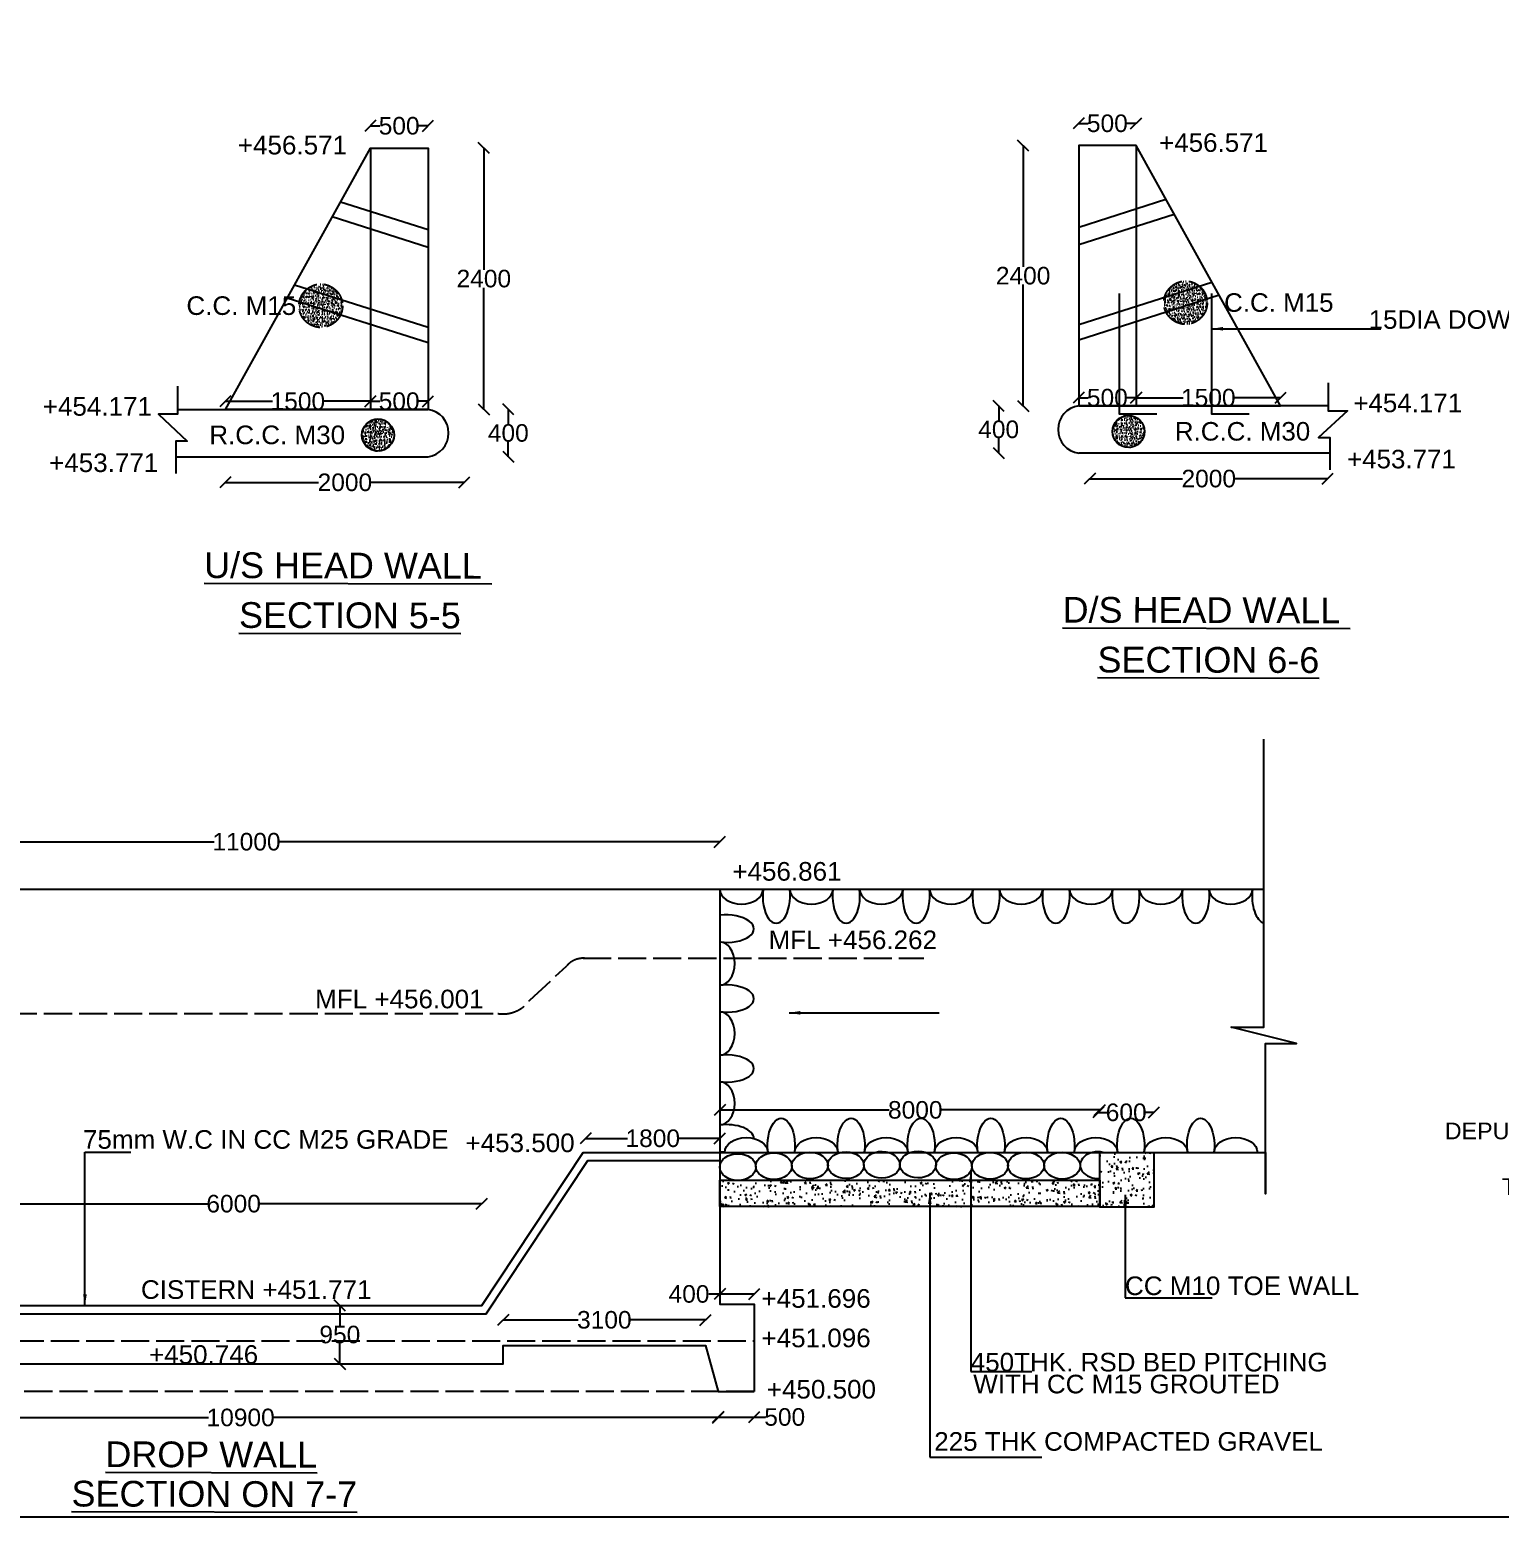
# Model space of a CAD drawing. Header units: millimetres. Extents: x 5124 to 6568637, y 2311 to 91879094.
# Drawn here: x 3690854 to 3703416, y 45937883 to 45950603 of the extents above; entities that cross this region are included whole.
import ezdxf

# ---------------------------------------------------------------- set-up
doc = ezdxf.new("R2010")
doc.units = ezdxf.units.MM
doc.header["$MEASUREMENT"] = 0
doc.linetypes.add('ACAD_ISO02W100', pattern=[15, 12, -3])
for name, color, linetype in [('DIMENSION', 7, 'Continuous'), ('DRAWING', 7, 'Continuous'), ('TEXT', 7, 'Continuous')]:
    doc.layers.add(name, color=color, linetype=linetype)
doc.styles.get("Standard").update_dxf_attribs({"font": 'arial.ttf', "height": 150})
doc.dimstyles.get("Standard").update_dxf_attribs({"dimtxt": 200, "dimasz": 110, "dimexe": 0.18, "dimexo": 0.0625, "dimgap": 0.09, "dimtad": 0, "dimtih": 1, "dimtoh": 1, "dimdec": 0, "dimzin": 0, "dimdsep": 46, "dimtxsty": 'Standard', "dimblk": 'OBLIQUE', "dimcen": 0.09, "dimse1": 1, "dimse2": 1, "dimadec": 0, "dimazin": 0, "dimtfac": 1, "dimtdec": 0, "dimtofl": 0, "dimtmove": 0, "dimatfit": 3, "dimfxl": 1, "dimtolj": 1, "dimtzin": 0, "dimarcsym": 0})

# ---------------------------------------------------------------- blocks, each defined once
blk = doc.blocks.new('_Oblique')
at = {"color": 0, "linetype": 'ByBlock', "lineweight": -2}
blk.add_line((-0.5, -0.5), (0.5, 0.5), dxfattribs=at)
blk = doc.blocks.new('*D62')
at = {"layer": 'Defpoints', "color": 0}
for p in [(3693766, 45947357), (3694259, 45947426), (3694259, 45947357)]:
    blk.add_point(p, dxfattribs=at)
at = {"layer": 'DIMENSION', "color": 0, "lineweight": -2}
for p, q in [((3693766, 45947426), (3693847, 45947426)), ((3694259, 45947426), (3694178, 45947426))]:
    blk.add_line(p, q, dxfattribs=at)
at = {"layer": 'DIMENSION', "color": 0, "lineweight": -2, "xscale": 95, "yscale": 95, "zscale": 95, "rotation": 180}
blk.add_blockref('_Oblique', (3693766, 45947426), dxfattribs=at)
at = {"layer": 'DIMENSION', "color": 0, "lineweight": -2, "xscale": 95, "yscale": 95, "zscale": 95}
blk.add_blockref('_Oblique', (3694259, 45947426), dxfattribs=at)
at = {"layer": 'DIMENSION', "color": 0, "insert": (3694012, 45947426), "char_height": 150, "attachment_point": 5}
blk.add_mtext('\\A1;500', dxfattribs=at)
blk = doc.blocks.new('*D63')
at = {"layer": 'Defpoints', "color": 0}
for p in [(3692527, 45947357), (3694569, 45947357), (3694569, 45946732)]:
    blk.add_point(p, dxfattribs=at)
at = {"layer": 'DIMENSION', "color": 0, "lineweight": -2}
for p, q in [((3692527, 45946732), (3693323, 45946732)), ((3694569, 45946732), (3693773, 45946732))]:
    blk.add_line(p, q, dxfattribs=at)
at = {"layer": 'DIMENSION', "color": 0, "lineweight": -2, "xscale": 95, "yscale": 95, "zscale": 95, "rotation": 180}
blk.add_blockref('_Oblique', (3692527, 45946732), dxfattribs=at)
at = {"layer": 'DIMENSION', "color": 0, "lineweight": -2, "xscale": 95, "yscale": 95, "zscale": 95}
blk.add_blockref('_Oblique', (3694569, 45946732), dxfattribs=at)
at = {"layer": 'DIMENSION', "color": 0, "insert": (3693548, 45946732), "char_height": 150, "attachment_point": 5}
blk.add_mtext('\\A1;2000', dxfattribs=at)
blk = doc.blocks.new('*D64')
at = {"layer": 'Defpoints', "color": 0}
for p in [(3694569, 45947357), (3694569, 45946952), (3694945, 45946952)]:
    blk.add_point(p, dxfattribs=at)
at = {"layer": 'DIMENSION', "color": 0, "lineweight": -2}
for p, q in [((3694945, 45947357), (3694945, 45947231)), ((3694945, 45946952), (3694945, 45947078))]:
    blk.add_line(p, q, dxfattribs=at)
at = {"layer": 'DIMENSION', "color": 0, "lineweight": -2, "xscale": 95, "yscale": 95, "zscale": 95}
for p, rotation in [((3694945, 45947357), 90), ((3694945, 45946952), 270)]:
    blk.add_blockref('_Oblique', p, dxfattribs=dict(at, rotation=rotation))
at = {"layer": 'DIMENSION', "color": 0, "insert": (3694945, 45947154), "char_height": 150, "attachment_point": 5}
blk.add_mtext('\\A1;400', dxfattribs=at)
blk = doc.blocks.new('*D65')
at = {"layer": 'Defpoints', "color": 0}
for p in [(3694259, 45949591), (3694736, 45949591), (3694569, 45947357)]:
    blk.add_point(p, dxfattribs=at)
at = {"layer": 'DIMENSION', "color": 0, "lineweight": -2}
for p, q in [((3694736, 45949591), (3694736, 45948550)), ((3694736, 45947357), (3694736, 45948397))]:
    blk.add_line(p, q, dxfattribs=at)
at = {"layer": 'DIMENSION', "color": 0, "lineweight": -2, "xscale": 95, "yscale": 95, "zscale": 95}
for p, rotation in [((3694736, 45949591), 90), ((3694736, 45947357), 270)]:
    blk.add_blockref('_Oblique', p, dxfattribs=dict(at, rotation=rotation))
at = {"layer": 'DIMENSION', "color": 0, "insert": (3694736, 45948474), "char_height": 150, "attachment_point": 5}
blk.add_mtext('\\A1;2400', dxfattribs=at)
blk = doc.blocks.new('*D66')
at = {"layer": 'Defpoints', "color": 0}
for p in [(3693766, 45949781), (3693766, 45949591), (3694259, 45949591)]:
    blk.add_point(p, dxfattribs=at)
at = {"layer": 'DIMENSION', "color": 0, "lineweight": -2}
for p, q in [((3693766, 45949781), (3693847, 45949781)), ((3694259, 45949781), (3694178, 45949781))]:
    blk.add_line(p, q, dxfattribs=at)
at = {"layer": 'DIMENSION', "color": 0, "lineweight": -2, "xscale": 95, "yscale": 95, "zscale": 95, "rotation": 180}
blk.add_blockref('_Oblique', (3693766, 45949781), dxfattribs=at)
at = {"layer": 'DIMENSION', "color": 0, "lineweight": -2, "xscale": 95, "yscale": 95, "zscale": 95}
blk.add_blockref('_Oblique', (3694259, 45949781), dxfattribs=at)
at = {"layer": 'DIMENSION', "color": 0, "insert": (3694012, 45949781), "char_height": 150, "attachment_point": 5}
blk.add_mtext('\\A1;500', dxfattribs=at)
blk = doc.blocks.new('*D67')
at = {"layer": 'Defpoints', "color": 0}
for p in [(3692527, 45947357), (3693766, 45947426), (3693766, 45947357)]:
    blk.add_point(p, dxfattribs=at)
at = {"layer": 'DRAWING', "color": 0, "lineweight": -2}
for p, q in [((3692527, 45947426), (3692930, 45947426)), ((3693766, 45947426), (3693363, 45947426))]:
    blk.add_line(p, q, dxfattribs=at)
at = {"layer": 'DRAWING', "color": 0, "lineweight": -2, "xscale": 95, "yscale": 95, "zscale": 95, "rotation": 180}
blk.add_blockref('_Oblique', (3692527, 45947426), dxfattribs=at)
at = {"layer": 'DRAWING', "color": 0, "lineweight": -2, "xscale": 95, "yscale": 95, "zscale": 95}
blk.add_blockref('_Oblique', (3693766, 45947426), dxfattribs=at)
at = {"layer": 'DRAWING', "color": 0, "insert": (3693146, 45947426), "char_height": 150, "attachment_point": 5}
blk.add_mtext('\\A1;1500', dxfattribs=at)
blk = doc.blocks.new('*D105')
at = {"layer": 'Defpoints', "color": 0}
for p in [(3699821, 45947456), (3699821, 45947386), (3700312, 45947386)]:
    blk.add_point(p, dxfattribs=at)
at = {"layer": 'DIMENSION', "color": 0, "lineweight": -2}
for p, q in [((3699821, 45947456), (3699901, 45947456)), ((3700312, 45947456), (3700232, 45947456))]:
    blk.add_line(p, q, dxfattribs=at)
at = {"layer": 'DIMENSION', "color": 0, "lineweight": -2, "xscale": 95, "yscale": 95, "zscale": 95, "rotation": 180}
blk.add_blockref('_Oblique', (3699821, 45947456), dxfattribs=at)
at = {"layer": 'DIMENSION', "color": 0, "lineweight": -2, "xscale": 95, "yscale": 95, "zscale": 95}
blk.add_blockref('_Oblique', (3700312, 45947456), dxfattribs=at)
at = {"layer": 'DIMENSION', "color": 0, "insert": (3700066, 45947456), "char_height": 150, "attachment_point": 5}
blk.add_mtext('\\A1;500', dxfattribs=at)
blk = doc.blocks.new('*D106')
at = {"layer": 'Defpoints', "color": 0}
for p in [(3699916, 45947386), (3701950, 45947386), (3699916, 45946764)]:
    blk.add_point(p, dxfattribs=at)
at = {"layer": 'DIMENSION', "color": 0, "lineweight": -2}
for p, q in [((3699916, 45946764), (3700708, 45946764)), ((3701950, 45946764), (3701158, 45946764))]:
    blk.add_line(p, q, dxfattribs=at)
at = {"layer": 'DIMENSION', "color": 0, "lineweight": -2, "xscale": 95, "yscale": 95, "zscale": 95, "rotation": 180}
blk.add_blockref('_Oblique', (3699916, 45946764), dxfattribs=at)
at = {"layer": 'DIMENSION', "color": 0, "lineweight": -2, "xscale": 95, "yscale": 95, "zscale": 95}
blk.add_blockref('_Oblique', (3701950, 45946764), dxfattribs=at)
at = {"layer": 'DIMENSION', "color": 0, "insert": (3700933, 45946764), "char_height": 150, "attachment_point": 5}
blk.add_mtext('\\A1;2000', dxfattribs=at)
blk = doc.blocks.new('*D102')
at = {"layer": 'Defpoints', "color": 0}
for p in [(3699512, 45947386), (3699137, 45946983), (3699512, 45946983)]:
    blk.add_point(p, dxfattribs=at)
at = {"layer": 'DIMENSION', "color": 0, "lineweight": -2}
for p, q in [((3699137, 45947386), (3699137, 45947261)), ((3699137, 45946983), (3699137, 45947108))]:
    blk.add_line(p, q, dxfattribs=at)
at = {"layer": 'DIMENSION', "color": 0, "lineweight": -2, "xscale": 95, "yscale": 95, "zscale": 95}
for p, rotation in [((3699137, 45947386), 90), ((3699137, 45946983), 270)]:
    blk.add_blockref('_Oblique', p, dxfattribs=dict(at, rotation=rotation))
at = {"layer": 'DIMENSION', "color": 0, "insert": (3699137, 45947185), "char_height": 150, "attachment_point": 5}
blk.add_mtext('\\A1;400', dxfattribs=at)
blk = doc.blocks.new('*D103')
at = {"layer": 'Defpoints', "color": 0}
for p in [(3699346, 45949612), (3699821, 45949612), (3699512, 45947386)]:
    blk.add_point(p, dxfattribs=at)
at = {"layer": 'DIMENSION', "color": 0, "lineweight": -2}
for p, q in [((3699346, 45949612), (3699346, 45948576)), ((3699346, 45947386), (3699346, 45948423))]:
    blk.add_line(p, q, dxfattribs=at)
at = {"layer": 'DIMENSION', "color": 0, "lineweight": -2, "xscale": 95, "yscale": 95, "zscale": 95}
for p, rotation in [((3699346, 45949612), 90), ((3699346, 45947386), 270)]:
    blk.add_blockref('_Oblique', p, dxfattribs=dict(at, rotation=rotation))
at = {"layer": 'DIMENSION', "color": 0, "insert": (3699346, 45948499), "char_height": 150, "attachment_point": 5}
blk.add_mtext('\\A1;2400', dxfattribs=at)
blk = doc.blocks.new('*D107')
at = {"layer": 'Defpoints', "color": 0}
for p in [(3700312, 45949802), (3699821, 45949612), (3700312, 45949612)]:
    blk.add_point(p, dxfattribs=at)
at = {"layer": 'DIMENSION', "color": 0, "lineweight": -2}
for p, q in [((3699821, 45949802), (3699901, 45949802)), ((3700312, 45949802), (3700232, 45949802))]:
    blk.add_line(p, q, dxfattribs=at)
at = {"layer": 'DIMENSION', "color": 0, "lineweight": -2, "xscale": 95, "yscale": 95, "zscale": 95, "rotation": 180}
blk.add_blockref('_Oblique', (3699821, 45949802), dxfattribs=at)
at = {"layer": 'DIMENSION', "color": 0, "lineweight": -2, "xscale": 95, "yscale": 95, "zscale": 95}
blk.add_blockref('_Oblique', (3700312, 45949802), dxfattribs=at)
at = {"layer": 'DIMENSION', "color": 0, "insert": (3700066, 45949802), "char_height": 150, "attachment_point": 5}
blk.add_mtext('\\A1;500', dxfattribs=at)
blk = doc.blocks.new('*D104')
at = {"layer": 'Defpoints', "color": 0}
for p in [(3700312, 45947456), (3700312, 45947386), (3701547, 45947386)]:
    blk.add_point(p, dxfattribs=at)
at = {"layer": 'DRAWING', "color": 0, "lineweight": -2}
for p, q in [((3700312, 45947456), (3700713, 45947456)), ((3701547, 45947456), (3701146, 45947456))]:
    blk.add_line(p, q, dxfattribs=at)
at = {"layer": 'DRAWING', "color": 0, "lineweight": -2, "xscale": 95, "yscale": 95, "zscale": 95, "rotation": 180}
blk.add_blockref('_Oblique', (3700312, 45947456), dxfattribs=at)
at = {"layer": 'DRAWING', "color": 0, "lineweight": -2, "xscale": 95, "yscale": 95, "zscale": 95}
blk.add_blockref('_Oblique', (3701547, 45947456), dxfattribs=at)
at = {"layer": 'DRAWING', "color": 0, "insert": (3700929, 45947456), "char_height": 150, "attachment_point": 5}
blk.add_mtext('\\A1;1500', dxfattribs=at)
blk = doc.blocks.new('*D110')
at = {"layer": 'Defpoints', "color": 0}
for p in [(3696753, 45943659), (3688660, 45943289), (3696753, 45943289)]:
    blk.add_point(p, dxfattribs=at)
at = {"layer": 'DIMENSION', "color": 0, "lineweight": -2}
for p, q in [((3688660, 45943659), (3692432, 45943659)), ((3696753, 45943659), (3692982, 45943659))]:
    blk.add_line(p, q, dxfattribs=at)
at = {"layer": 'DIMENSION', "color": 0, "lineweight": -2, "xscale": 95, "yscale": 95, "zscale": 95, "rotation": 180}
blk.add_blockref('_Oblique', (3688660, 45943659), dxfattribs=at)
at = {"layer": 'DIMENSION', "color": 0, "lineweight": -2, "xscale": 95, "yscale": 95, "zscale": 95}
blk.add_blockref('_Oblique', (3696753, 45943659), dxfattribs=at)
at = {"layer": 'DIMENSION', "color": 0, "insert": (3692707, 45943659), "char_height": 150, "attachment_point": 5}
blk.add_mtext('\\A1;11000', dxfattribs=at)
blk = doc.blocks.new('*D114')
at = {"layer": 'Defpoints', "color": 0}
for p in [(3694719, 45940564), (3690476, 45939694), (3694719, 45939694)]:
    blk.add_point(p, dxfattribs=at)
at = {"layer": 'DIMENSION', "color": 0, "lineweight": -2}
for p, q in [((3690476, 45940564), (3692373, 45940564)), ((3694719, 45940564), (3692822, 45940564))]:
    blk.add_line(p, q, dxfattribs=at)
at = {"layer": 'DIMENSION', "color": 0, "lineweight": -2, "xscale": 95, "yscale": 95, "zscale": 95, "rotation": 180}
blk.add_blockref('_Oblique', (3690476, 45940564), dxfattribs=at)
at = {"layer": 'DIMENSION', "color": 0, "lineweight": -2, "xscale": 95, "yscale": 95, "zscale": 95}
blk.add_blockref('_Oblique', (3694719, 45940564), dxfattribs=at)
at = {"layer": 'DIMENSION', "color": 0, "insert": (3692597, 45940564), "char_height": 150, "attachment_point": 5}
blk.add_mtext('\\A1;6000', dxfattribs=at)
blk = doc.blocks.new('*D115')
at = {"layer": 'Defpoints', "color": 0}
for p in [(3693505, 45939694), (3693509, 45939694), (3693509, 45939195)]:
    blk.add_point(p, dxfattribs=at)
at = {"layer": 'DIMENSION', "color": 0, "lineweight": -2}
for p, q in [((3693505, 45939694), (3693505, 45939521)), ((3693505, 45939195), (3693505, 45939368))]:
    blk.add_line(p, q, dxfattribs=at)
at = {"layer": 'DIMENSION', "color": 0, "lineweight": -2, "xscale": 95, "yscale": 95, "zscale": 95}
for p, rotation in [((3693505, 45939694), 90), ((3693505, 45939195), 270)]:
    blk.add_blockref('_Oblique', p, dxfattribs=dict(at, rotation=rotation))
at = {"layer": 'DIMENSION', "color": 0, "insert": (3693505, 45939445), "char_height": 150, "attachment_point": 5}
blk.add_mtext('\\A1;950', dxfattribs=at)
blk = doc.blocks.new('*D116')
at = {"layer": 'Defpoints', "color": 0}
for p in [(3696631, 45939571), (3694901, 45939351), (3696631, 45939351)]:
    blk.add_point(p, dxfattribs=at)
at = {"layer": 'DIMENSION', "color": 0, "lineweight": -2}
for p, q in [((3694901, 45939571), (3695542, 45939571)), ((3696631, 45939571), (3695990, 45939571))]:
    blk.add_line(p, q, dxfattribs=at)
at = {"layer": 'DIMENSION', "color": 0, "lineweight": -2, "xscale": 95, "yscale": 95, "zscale": 95, "rotation": 180}
blk.add_blockref('_Oblique', (3694901, 45939571), dxfattribs=at)
at = {"layer": 'DIMENSION', "color": 0, "lineweight": -2, "xscale": 95, "yscale": 95, "zscale": 95}
blk.add_blockref('_Oblique', (3696631, 45939571), dxfattribs=at)
at = {"layer": 'DIMENSION', "color": 0, "insert": (3695766, 45939571), "char_height": 150, "attachment_point": 5}
blk.add_mtext('\\A1;3100', dxfattribs=at)
blk = doc.blocks.new('*D117')
at = {"layer": 'Defpoints', "color": 0}
for p in [(3696753, 45939792), (3696753, 45939706), (3697048, 45939706)]:
    blk.add_point(p, dxfattribs=at)
at = {"layer": 'DIMENSION', "color": 0, "lineweight": -2}
for p, q in [((3696753, 45939792), (3696658, 45939792)), ((3697048, 45939792), (3696753, 45939792))]:
    blk.add_line(p, q, dxfattribs=at)
at = {"layer": 'DIMENSION', "color": 0, "lineweight": -2, "xscale": 95, "yscale": 95, "zscale": 95, "rotation": 180}
blk.add_blockref('_Oblique', (3696753, 45939792), dxfattribs=at)
at = {"layer": 'DIMENSION', "color": 0, "lineweight": -2, "xscale": 95, "yscale": 95, "zscale": 95}
blk.add_blockref('_Oblique', (3697048, 45939792), dxfattribs=at)
at = {"layer": 'DIMENSION', "color": 0, "insert": (3696490, 45939792), "char_height": 150, "attachment_point": 5}
blk.add_mtext('\\A1;400', dxfattribs=at)
blk = doc.blocks.new('*D118')
at = {"layer": 'Defpoints', "color": 0}
for p in [(3696739, 45938959), (3697048, 45938959), (3697048, 45938740)]:
    blk.add_point(p, dxfattribs=at)
at = {"layer": 'DIMENSION', "color": 0, "lineweight": -2}
for p, q in [((3696739, 45938740), (3697048, 45938740)), ((3697048, 45938740), (3697143, 45938740))]:
    blk.add_line(p, q, dxfattribs=at)
at = {"layer": 'DIMENSION', "color": 0, "lineweight": -2, "xscale": 95, "yscale": 95, "zscale": 95, "rotation": 180}
blk.add_blockref('_Oblique', (3696739, 45938740), dxfattribs=at)
at = {"layer": 'DIMENSION', "color": 0, "lineweight": -2, "xscale": 95, "yscale": 95, "zscale": 95}
blk.add_blockref('_Oblique', (3697048, 45938740), dxfattribs=at)
at = {"layer": 'DIMENSION', "color": 0, "insert": (3697308, 45938740), "char_height": 150, "attachment_point": 5}
blk.add_mtext('\\A1;500', dxfattribs=at)
blk = doc.blocks.new('*D119')
at = {"layer": 'Defpoints', "color": 0}
for p in [(3688576, 45939195), (3696739, 45938959), (3696739, 45938736)]:
    blk.add_point(p, dxfattribs=at)
at = {"layer": 'DIMENSION', "color": 0, "lineweight": -2}
for p, q in [((3688576, 45938736), (3692382, 45938736)), ((3696739, 45938736), (3692932, 45938736))]:
    blk.add_line(p, q, dxfattribs=at)
at = {"layer": 'DIMENSION', "color": 0, "lineweight": -2, "xscale": 95, "yscale": 95, "zscale": 95, "rotation": 180}
blk.add_blockref('_Oblique', (3688576, 45938736), dxfattribs=at)
at = {"layer": 'DIMENSION', "color": 0, "lineweight": -2, "xscale": 95, "yscale": 95, "zscale": 95}
blk.add_blockref('_Oblique', (3696739, 45938736), dxfattribs=at)
at = {"layer": 'DIMENSION', "color": 0, "insert": (3692657, 45938736), "char_height": 150, "attachment_point": 5}
blk.add_mtext('\\A1;10900', dxfattribs=at)
blk = doc.blocks.new('*D120')
at = {"layer": 'Defpoints', "color": 0}
for p in [(3696753, 45941123), (3695607, 45941004), (3696753, 45941004)]:
    blk.add_point(p, dxfattribs=at)
at = {"layer": 'DIMENSION', "color": 0, "lineweight": -2}
for p, q in [((3695607, 45941123), (3695963, 45941123)), ((3696753, 45941123), (3696397, 45941123))]:
    blk.add_line(p, q, dxfattribs=at)
at = {"layer": 'DIMENSION', "color": 0, "lineweight": -2, "xscale": 95, "yscale": 95, "zscale": 95, "rotation": 180}
blk.add_blockref('_Oblique', (3695607, 45941123), dxfattribs=at)
at = {"layer": 'DIMENSION', "color": 0, "lineweight": -2, "xscale": 95, "yscale": 95, "zscale": 95}
blk.add_blockref('_Oblique', (3696753, 45941123), dxfattribs=at)
at = {"layer": 'DIMENSION', "color": 0, "insert": (3696180, 45941123), "char_height": 150, "attachment_point": 5}
blk.add_mtext('\\A1;1800', dxfattribs=at)
blk = doc.blocks.new('*D121')
at = {"layer": 'Defpoints', "color": 0}
for p in [(3700002, 45941366), (3696753, 45941123), (3700002, 45941004)]:
    blk.add_point(p, dxfattribs=at)
at = {"layer": 'DIMENSION', "color": 0, "lineweight": -2}
for p, q in [((3696753, 45941366), (3698200, 45941366)), ((3700002, 45941366), (3698648, 45941366))]:
    blk.add_line(p, q, dxfattribs=at)
at = {"layer": 'DIMENSION', "color": 0, "lineweight": -2, "xscale": 95, "yscale": 95, "zscale": 95, "rotation": 180}
blk.add_blockref('_Oblique', (3696753, 45941366), dxfattribs=at)
at = {"layer": 'DIMENSION', "color": 0, "lineweight": -2, "xscale": 95, "yscale": 95, "zscale": 95}
blk.add_blockref('_Oblique', (3700002, 45941366), dxfattribs=at)
at = {"layer": 'DIMENSION', "color": 0, "insert": (3698424, 45941366), "char_height": 150, "attachment_point": 5}
blk.add_mtext('\\A1;8000', dxfattribs=at)
blk = doc.blocks.new('*D122')
at = {"layer": 'Defpoints', "color": 0}
for p in [(3700464, 45941345), (3699989, 45941008), (3700464, 45941004)]:
    blk.add_point(p, dxfattribs=at)
at = {"layer": 'DIMENSION', "color": 0, "lineweight": -2}
for p, q in [((3699989, 45941345), (3700061, 45941345)), ((3700464, 45941345), (3700393, 45941345))]:
    blk.add_line(p, q, dxfattribs=at)
at = {"layer": 'DIMENSION', "color": 0, "lineweight": -2, "xscale": 95, "yscale": 95, "zscale": 95, "rotation": 180}
blk.add_blockref('_Oblique', (3699989, 45941345), dxfattribs=at)
at = {"layer": 'DIMENSION', "color": 0, "lineweight": -2, "xscale": 95, "yscale": 95, "zscale": 95}
blk.add_blockref('_Oblique', (3700464, 45941345), dxfattribs=at)
at = {"layer": 'DIMENSION', "color": 0, "insert": (3700227, 45941345), "char_height": 150, "attachment_point": 5}
blk.add_mtext('\\A1;600', dxfattribs=at)

msp = doc.modelspace()

# ---------------------------------------------------------------- hatches: boundary and pattern name
at = {"layer": 'DRAWING', "linetype": 'ACAD_ISO02W100', "ltscale": 20}
h = msp.add_hatch(dxfattribs=at)
h.set_pattern_fill('AR-CONC,_O', color=256, scale=7.958045)
h.set_pattern_definition([(50, (959940.96, 9372499.38), (57.07988983, -4.99384329), [5.96853393, -65.65387324]), (355, (959940.96, 9372499.38), (-11.0418939, 59.8597903), [4.774827145, -52.52309859]), (100.4514, (959945.716, 9372498.965), (46.03803832, 54.86591067), [5.07247316, -55.79720648]), (46.1842, (959940.96, 9372515.3), (84.93152548, -13.17207804), [8.9528009, -98.48080986]), (96.6356, (959948.04, 9372514.2), (74.38088096, 77.52074087), [7.60870997, -83.69579635]), (351.1842, (959940.96, 9372515.3), (74.38082045, 77.52079897), [7.16224072, -78.78464789]), (21, (959948.92, 9372511.32), (47.502133256, -32.04059347), [5.96853393, -65.65387324]), (326, (959948.92, 9372511.32), (19.36314419, 57.70776865), [4.774827145, -52.52309859]), (71.4514, (959952.876, 9372508.65), (66.86529691, 25.667122845), [5.07247316, -55.79720648]), (37.5, (959940.96, 9372499.381), (0.967686787, 26.491843493), [0, -51.886454973, 0, -53.318903117, 0, -52.722049724]), (7.5, (959940.96, 9372499.381), (20.935192806, 31.387462469), [0, -30.399732822, 0, -50.692748187, 0, -20.094064234]), (327.5, (959923.213, 9372499.381), (42.481830979, -1.794926897), [0, -19.895113103, 0, -62.072752882, 0, -82.365768248]), (317.5, (959915.255, 9372499.38), (46.410219197, 7.966399783), [0, -25.863647034, 0, -41.22267435, 0, -58.491632524])])
h.paths.add_polyline_path([(3693156.7, 45948242.5, 1), (3693527.6, 45948242.5, 1)])
h = msp.add_hatch(dxfattribs=at)
h.set_pattern_fill('AR-CONC,_O', color=256, scale=7.929707)
h.set_pattern_definition([(130, (6424401.775, 9502772.61), (-56.8766274, -4.976060133), [5.94727988, -65.42007871]), (185, (6424401.775, 9502772.61), (11.002573535, 59.6466286), [4.75782391, -52.33606297]), (79.5486, (6424397.035, 9502772.2), (-45.87409611, 54.67053225), [5.05441, -55.5985117]), (133.8158, (6424401.775, 9502788.47), (-84.62908292, -13.12517206), [8.92091982, -98.13011807]), (83.3644, (6424394.72, 9502787.38), (-74.11600941, 77.24468823), [7.58161523, -83.39775423]), (188.8158, (6424401.775, 9502788.47), (-74.11594912, 77.24474612), [7.13673586, -78.50409446]), (159, (6424393.845, 9502784.507), (-47.332977374, -31.926496386), [5.94727988, -65.42007871]), (214, (6424393.845, 9502784.507), (-19.29419172, 57.50227033), [4.75782391, -52.33606297]), (108.5486, (6424389.9, 9502781.846), (-66.62718848, 25.5757218), [5.05441, -55.5985117]), (142.5, (6424401.775, 9502772.612), (-0.964240839, 26.397505601), [0, -51.70168645, 0, -53.129033621, 0, -52.534305633]), (172.5, (6424401.775, 9502772.612), (-20.860642238, 31.275691196), [0, -30.29147887, 0, -50.512230473, 0, -20.02250894]), (212.5, (6424419.458, 9502772.612), (-42.330552477, -1.788535132), [0, -19.824266277, 0, -61.851710783, 0, -82.072462385]), (222.5, (6424427.39, 9502772.612), (-46.24495164, 7.9380313), [0, -25.77154616, 0, -41.075879725, 0, -58.283342853])])
h.paths.add_polyline_path([(3700549.5, 45948268.9, 1), (3700919, 45948268.9, 1)])
at = {"layer": 'DRAWING'}
h = msp.add_hatch(dxfattribs=at)
h.set_pattern_fill('AR-CONC,_O', color=256, scale=7.958045)
h.set_pattern_definition([(50, (960429.927, 9371394.23), (57.07988983, -4.99384329), [5.96853393, -65.65387324]), (355, (960429.927, 9371394.23), (-11.0418939, 59.8597903), [4.774827145, -52.52309859]), (100.4514, (960434.683, 9371393.81), (46.03803832, 54.86591067), [5.07247316, -55.79720648]), (46.1842, (960429.93, 9371410.144), (84.93152548, -13.17207804), [8.9528009, -98.48080986]), (96.6356, (960437.004, 9371409.05), (74.38088096, 77.52074087), [7.60870997, -83.69579635]), (351.1842, (960429.93, 9371410.14), (74.38082045, 77.52079897), [7.16224072, -78.78464789]), (21, (960437.885, 9371406.165), (47.502133256, -32.04059347), [5.96853393, -65.65387324]), (326, (960437.885, 9371406.165), (19.36314419, 57.70776865), [4.774827145, -52.52309859]), (71.4514, (960441.843, 9371403.495), (66.86529691, 25.667122845), [5.07247316, -55.79720648]), (37.5, (960429.927, 9371394.228), (0.967686787, 26.491843493), [0, -51.886454973, 0, -53.318903117, 0, -52.722049724]), (7.5, (960429.927, 9371394.228), (20.935192806, 31.387462469), [0, -30.399732822, 0, -50.692748187, 0, -20.094064234]), (327.5, (960412.18, 9371394.228), (42.481830979, -1.794926897), [0, -19.895113103, 0, -62.072752882, 0, -82.365768248]), (317.5, (960404.222, 9371394.228), (46.410219197, 7.966399783), [0, -25.863647034, 0, -41.22267435, 0, -58.491632524])])
h.paths.add_polyline_path([(3693693.9, 45947137.3, 1), (3693968.4, 45947137.3, 1)])
h = msp.add_hatch(dxfattribs=at)
h.set_pattern_fill('AR-CONC,_O', color=256, scale=7.929707)
h.set_pattern_definition([(130, (6423914.55, 9501671.394), (-56.8766274, -4.976060133), [5.94727988, -65.42007871]), (185, (6423914.55, 9501671.394), (11.002573535, 59.6466286), [4.75782391, -52.33606297]), (79.5486, (6423909.81, 9501670.98), (-45.87409611, 54.67053225), [5.05441, -55.5985117]), (133.8158, (6423914.55, 9501687.25), (-84.62908292, -13.12517206), [8.92091982, -98.13011807]), (83.3644, (6423907.5, 9501686.16), (-74.11600941, 77.24468823), [7.58161523, -83.39775423]), (188.8158, (6423914.55, 9501687.25), (-74.11594912, 77.24474612), [7.13673586, -78.50409446]), (159, (6423906.62, 9501683.29), (-47.332977374, -31.926496386), [5.94727988, -65.42007871]), (214, (6423906.62, 9501683.29), (-19.29419172, 57.50227033), [4.75782391, -52.33606297]), (108.5486, (6423902.675, 9501680.63), (-66.62718848, 25.5757218), [5.05441, -55.5985117]), (142.5, (6423914.55, 9501671.394), (-0.964240839, 26.397505601), [0, -51.70168645, 0, -53.129033621, 0, -52.534305633]), (172.5, (6423914.55, 9501671.394), (-20.860642238, 31.275691196), [0, -30.29147887, 0, -50.512230473, 0, -20.02250894]), (212.5, (6423932.233, 9501671.394), (-42.330552477, -1.788535132), [0, -19.824266277, 0, -61.851710783, 0, -82.072462385]), (222.5, (6423940.163, 9501671.394), (-46.24495164, 7.9380313), [0, -25.77154616, 0, -41.075879725, 0, -58.283342853])])
h.paths.add_polyline_path([(3700110.3, 45947167.7, 1), (3700383.8, 45947167.7, 1)])
h = msp.add_hatch(dxfattribs=at)
h.set_pattern_fill('AR-CONC', color=256, scale=25, style=0)
h.set_pattern_definition([(50, (0, 0), (179.31504565, -15.68803375), [18.75, -206.25]), (355, (0, 0), (-34.6878334, 188.0480334), [15, -165]), (100.4514, (14.94, -1.3), (144.6273454, 172.3598855), [15.9350475, -175.285528]), (46.1842, (0, 50), (266.8102622, -41.3797536), [28.125, -309.375]), (96.6356, (22.23, 46.55), (233.6656764, 243.5294677), [23.902572, -262.92825]), (351.1842, (0, 50), (233.6654863, 243.5296502), [22.5, -247.5]), (21, (25, 37.5), (149.22676303, -100.65472267), [18.75, -206.25]), (326, (25, 37.5), (60.828833, 181.28751126), [15, -165]), (71.4514, (37.44, 29.11), (210.05565715, 80.6326242), [15.9350475, -175.285528]), (37.5, (0, 0), (3.03996383, 83.22346346), [0, -163, 0, -167.5, 0, -165.625]), (7.5, (0, 0), (65.76738436, 98.60292797), [0, -95.5, 0, -159.25, 0, -63.125]), (327.5, (-55.75, 0), (133.45560904, -5.63871793), [0, -62.5, 0, -195, 0, -258.75]), (317.5, (-80.75, 0), (145.79654234, 25.02624558), [0, -81.25, 0, -129.5, 0, -183.75])])
h.paths.add_polyline_path([(3700002.4, 45940766.5), (3696753.4, 45940766.5), (3696753.4, 45940541.8), (3700002.4, 45940541.8)])
h.paths.add_polyline_path([(3700464.4, 45941003.7), (3700002.4, 45941003.7), (3700002.4, 45940535.8), (3700464.4, 45940535.8)])

# ---------------------------------------------------------------- linework, layer by layer
for points in [[(3681283.9, 45960257.4), (3716200.2, 45960257.4), (3716200.2, 45937883.4), (3681283.9, 45937883.4)], [(3699820.9, 45947386.4), (3701546.6, 45947386.4), (3700312, 45949612.4), (3699820.9, 45949612.4)], [(3694258.8, 45947356.8), (3692526.9, 45947356.8), (3693765.9, 45949590.8), (3694258.8, 45949590.8)], [(3700002.4, 45941003.7), (3700464.4, 45941003.7), (3700464.4, 45940535.8), (3700002.4, 45940535.8)], [(3696753.4, 45940766.5), (3700002.4, 45940766.5), (3700002.4, 45940541.8), (3696753.4, 45940541.8)]]:
    msp.add_lwpolyline(points, close=True, dxfattribs=at)
for points in [[(3700312, 45949612.4), (3700312, 45947386.4)], [(3693765.9, 45949590.8), (3693765.9, 45947356.8)], [(3694258.8, 45948891), (3693510.2, 45949129.7)], [(3699820.9, 45948915.1), (3700566.8, 45949152.9)], [(3694258.8, 45948740.6), (3693439.3, 45949001.9)], [(3699820.9, 45948765.2), (3700637.4, 45949025.6)], [(3694258.8, 45948055.4), (3693116.5, 45948419.8)], [(3699820.9, 45948082.5), (3700959.2, 45948445.5)], [(3700488.8, 45947316.6), (3700170.2, 45947316.6), (3700170.2, 45948346.7)], [(3701278.3, 45947316.6), (3700959.6, 45947316.6), (3700959.6, 45948346.7)], [(3694258.8, 45947924.6), (3693054.8, 45948308.5)], [(3699820.9, 45947952.1), (3701020.6, 45948334.7)], [(3701954.8, 45947583), (3701954.8, 45947345.2), (3702118, 45947345.2), (3701871.4, 45947116.7), (3701968, 45947116.7), (3701968, 45946840.6)], [(3692117.3, 45947554.2), (3692117.3, 45947315.5), (3691953.5, 45947315.5), (3692200.9, 45947086.2), (3692104, 45947086.2), (3692104, 45946809.1)], [(3692121.8, 45947356.8), (3694258.8, 45947356.8)], [(3701950.3, 45947386.4), (3699820.9, 45947386.4)], [(3692104, 45946951.9), (3694258.8, 45946951.9)], [(3701968, 45946982.9), (3699820.9, 45946982.9)], [(3696753.4, 45941003.7), (3701416.7, 45941003.7), (3701416.7, 45940647.9), (3701416.7, 45941934.2), (3701682.7, 45941934.2), (3701125.4, 45942075.1), (3701404, 45942075.1), (3701404, 45944536.8)], [(3688575.7, 45943253.6), (3696753.4, 45943253.6), (3696753.4, 45939706.2), (3697047.8, 45939706.2), (3697047.8, 45938968.1)], [(3696753.4, 45943253.6), (3701404, 45943253.6)], [(3688575.7, 45939935.9), (3689669.4, 45939935.9), (3690475.6, 45939694.1), (3694719.2, 45939694.1), (3695585.9, 45941003.7), (3696753.4, 45941003.7)], [(3688575.7, 45939865.1), (3689659, 45939865.1), (3690465.2, 45939623.3), (3694757.3, 45939623.3), (3695624, 45940932.9), (3696753.4, 45940932.9)], [(3688575.7, 45939195.4), (3694901.4, 45939195.4), (3694901.4, 45939351.4), (3696631, 45939351.4), (3696738.6, 45938958.7), (3697047.8, 45938958.7)]]:
    msp.add_lwpolyline(points, dxfattribs=at)
at = {"layer": 'DRAWING', "linetype": 'ACAD_ISO02W100', "ltscale": 20}
for points in [[(3695583.9, 45942662.9), (3698498.2, 45942662.9)], [(3695129.4, 45942305.5), (3695442, 45942595.1)], [(3688575.7, 45942190.2), (3694856.9, 45942190.2)]]:
    msp.add_lwpolyline(points, dxfattribs=at)
msp.add_lwpolyline([(3686835.7, 45939392.5), (3697047.8, 45939392.5), (3697047.8, 45938958.7), (3686835.7, 45938958.7)], close=True, dxfattribs=at)
for centre, radius in [((3693342.2, 45948242.5), 185.5), ((3700734.3, 45948268.9), 184.8)]:
    msp.add_circle(centre, radius, dxfattribs=at)
at = {"layer": 'DRAWING'}
for centre, radius in [((3693831.1, 45947137.3), 137.2), ((3700247, 45947167.7), 136.7)]:
    msp.add_circle(centre, radius, dxfattribs=at)
for centre, radius, start, end in [((3694230.9, 45947154.3), 204.4, 277.85683, 82.14317), ((3699848.7, 45947184.6), 203.7, 97.85683, 262.14317)]:
    msp.add_arc(centre, radius, start, end, dxfattribs=at)
at = {"layer": 'DRAWING', "linetype": 'ACAD_ISO02W100', "ltscale": 20}
for centre, radius, start, end in [((3695586, 45942476.8), 186.4, 86.7653, 140.60384), ((3694898.5, 45942471.3), 284.2, 261.5762, 324.30061)]:
    msp.add_arc(centre, radius, start, end, dxfattribs=at)
at = {"layer": 'DRAWING'}
for centre, major_axis, ratio, start_param, end_param in [((3696938.3, 45943253.6), (184.9, 0), 0.6856125, 3.1415927, 6.2831853), ((3697236.8, 45943197.9), (-1.5, -235.5), 0.4979123, 4.4767975, 8.0961214), ((3697535.9, 45943253.6), (184.9, 0), 0.6856125, 3.1415927, 6.2831853), ((3697834.4, 45943197.9), (-1.5, -235.5), 0.4979123, 4.4767975, 8.0961214), ((3698133.5, 45943253.6), (184.9, 0), 0.6856125, 3.1415927, 6.2831853), ((3698432.1, 45943197.9), (-1.5, -235.5), 0.4979123, 4.4767975, 8.0961214), ((3698731.2, 45943253.6), (184.9, 0), 0.6856125, 3.1415927, 6.2831853), ((3699029.7, 45943197.9), (-1.5, -235.5), 0.4979123, 4.4767975, 8.0961214), ((3699328.8, 45943253.6), (184.9, 0), 0.6856125, 3.1415927, 6.2831853), ((3699627.3, 45943197.9), (-1.5, -235.5), 0.4979123, 4.4767975, 8.0961214), ((3699926.4, 45943253.6), (184.9, 0), 0.6856125, 3.1415927, 6.2831853), ((3700225, 45943197.9), (-1.5, -235.5), 0.4979123, 4.4767975, 8.0961214), ((3700524.1, 45943253.6), (184.9, 0), 0.6856125, 3.1415927, 6.2831853), ((3700822.6, 45943197.9), (-1.5, -235.5), 0.4979123, 4.4767975, 8.0961214), ((3701121.7, 45943253.6), (184.9, 0), 0.6856125, 3.1415927, 6.2831853), ((3701420.3, 45943197.9), (-1.5, -235.5), 0.4979123, 4.4767975, 6.1577115), ((3696809.1, 45942916.2), (235.5, -1.5), 0.4979123, 4.4767975, 8.0961214), ((3696753.4, 45942617.7), (0, 184.9), 0.6856125, 3.1415927, 6.2831853), ((3696809.1, 45942318.6), (235.5, -1.5), 0.4979123, 4.4767975, 8.0961214), ((3696753.4, 45942020), (0, 184.9), 0.6856125, 3.1415927, 6.2831853), ((3696809.1, 45941720.9), (235.5, -1.5), 0.4979123, 4.4767975, 8.0961214), ((3696753.4, 45941422.4), (0, 184.9), 0.6856125, 3.1415927, 6.2831853), ((3696809.1, 45941123.3), (235.5, -1.5), 0.4979123, 6.289586, 8.0961214), ((3696809.1, 45941123.3), (235.5, -1.5), 0.4979123, 4.4767975, 4.6570844), ((3699987.5, 45940893.8), (-154.2, 1.8), 0.7417236, 4.4466252, 7.9593899)]:
    msp.add_ellipse(centre, major_axis=major_axis, ratio=ratio, start_param=start_param, end_param=end_param, dxfattribs=at)
at = {"layer": 'DRAWING', "extrusion": (0, 0, -1)}
for centre, major_axis, ratio, start_param, end_param in [((3697278.7, 45941059.4), (-1.5, 235.5), 0.4979123, 4.4767975, 8.0961214), ((3697876.3, 45941059.4), (-1.5, 235.5), 0.4979123, 4.4767975, 8.0961214), ((3698474, 45941059.4), (-1.5, 235.5), 0.4979123, 4.4767975, 8.0961214), ((3699071.6, 45941059.4), (-1.5, 235.5), 0.4979123, 4.4767975, 8.0961214), ((3699669.2, 45941059.4), (-1.5, 235.5), 0.4979123, 4.4767975, 8.0961214), ((3700266.9, 45941059.4), (-1.5, 235.5), 0.4979123, 4.4767975, 8.0961214), ((3700864.5, 45941059.4), (-1.5, 235.5), 0.4979123, 4.4767975, 8.0961214), ((3696980.1, 45941003.7), (184.9, 0), 0.6856125, 3.1415927, 6.2831853), ((3697577.8, 45941003.7), (184.9, 0), 0.6856125, 3.1415927, 6.2831853), ((3698175.4, 45941003.7), (184.9, 0), 0.6856125, 3.1415927, 6.2831853), ((3698773.1, 45941003.7), (184.9, 0), 0.6856125, 3.1415927, 6.2831853), ((3699370.7, 45941003.7), (184.9, 0), 0.6856125, 3.1415927, 6.2831853), ((3699968.3, 45941003.7), (184.9, 0), 0.6856125, 3.1415927, 6.2831853), ((3700566, 45941003.7), (184.9, 0), 0.6856125, 3.1415927, 6.2831853), ((3701163.6, 45941003.7), (184.9, 0), 0.6856125, 3.1415927, 6.2831853)]:
    msp.add_ellipse(centre, major_axis=major_axis, ratio=ratio, start_param=start_param, end_param=end_param, dxfattribs=at)
at = {"layer": 'DRAWING'}
for centre, major_axis in [((3696907.5, 45940877.6), (-154.2, 0)), ((3697215.7, 45940885.4), (-154.2, 0)), ((3697523.9, 45940891.1), (-154.2, 0)), ((3697830.9, 45940893.2), (-154.2, 1.8)), ((3698139.1, 45940897.4), (-154.2, 1.8)), ((3698447.3, 45940899.5), (-154.2, 1.8)), ((3698754.5, 45940884.8), (-154.2, 1.8)), ((3699062.7, 45940889), (-154.2, 1.8)), ((3699370.9, 45940891.1), (-154.2, 1.8)), ((3699679.3, 45940889.6), (-154.2, 1.8))]:
    msp.add_ellipse(centre, major_axis=major_axis, ratio=0.7417236, dxfattribs=at)

# ---------------------------------------------------------------- texts
at = {"layer": 'TEXT'}
for s, height, p in [('+456.571', 159.16, (3692633.2, 45949536.8)), ('+456.571', 158.59, (3700508.8, 45949558.6)), (' C.C. M15  ', 158.594, (3701002.5, 45948190.9)), (' C.C. M15  ', 159.161, (3692131.7, 45948164.2)), ('15DIA DOWEL BARS', 158.594, (3702299.9, 45948045.6)), ('+454.171', 159.16, (3690965.6, 45947302.4)), ('+454.171', 158.59, (3702168.6, 45947332.2)), (' R.C.C. M30', 159.161, (3692327.3, 45947059.1)), (' R.C.C. M30', 158.594, (3700581.5, 45947089.7)), ('+453.771', 159.16, (3691019.7, 45946820.9)), ('+453.771', 158.59, (3702114.8, 45946852.4)), ('+456.861', 159.16, (3696860.3, 45943326.8)), ('MFL +456.262', 159.161, (3697170.1, 45942741.3)), ('MFL +456.001', 159.161, (3693293.9, 45942235.2)), ('75mm W.C IN CC M25 GRADE', 159.161, (3691309.2, 45941034.2)), ('+453.500', 159.16, (3694578.9, 45941005.4)), ('CC M10 TOE WALL', 159.161, (3700216.9, 45939783)), ('CISTERN +451.771', 159.161, (3691804.9, 45939750.8)), (' +451.696', 159.16, (3697047.8, 45939674.9)), (' +451.096', 159.16, (3697047.8, 45939337.1)), (' +450.746', 159.16, (3691811.9, 45939195.4)), ('450THK. RSD BED PITCHING', 159.161, (3698898.2, 45939130.1)), (' +450.500', 159.16, (3697093.1, 45938898.4)), ('WITH CC M15 GROUTED', 159.161, (3698919.5, 45938942.8)), ('225 THK COMPACTED GRAVEL', 159.161, (3698586, 45938452.1))]:
    msp.add_text(s, height=height, dxfattribs=at).set_placement(p)
for s, p in [('%%UU/S HEAD WALL ', (3692344.6, 45945914.6)), ('%%USECTION 5-5', (3692643, 45945488.4)), ('%%UD/S HEAD WALL ', (3699683.4, 45945533.4)), ('%%USECTION 6-6', (3699981.8, 45945107.2)), ('%%UDROP WALL', (3691500.7, 45938312.5)), ('%%USECTION ON 7-7', (3691211.2, 45937975.6))]:
    msp.add_text(s, height=220, rotation=359.8588, dxfattribs=at).set_placement(p)
at = {"layer": 'TEXT', "insert": (3702398.3, 45941257.9), "char_height": 142.497, "width": 4172.21, "attachment_point": 1}
msp.add_mtext('\\pi551.98;DEPUTY EXECUTIVE ENGINEER\\P\\pi1243;O/o.Chief Engineer\\P\\pi1040.7;T.G.P.,SRIKALAHASTI.', dxfattribs=at)

# ---------------------------------------------------------------- dimensions: what is measured, and where the dimension line sits
at = {"layer": 'DIMENSION'}
for base, p1, p2, text, picture, middle in [((3693765.9, 45949781), (3694258.8, 45949590.8), (3693765.9, 45949590.8), '500', '*D66', (3694012.4, 45949781)), ((3694258.8, 45947426.2), (3693765.9, 45947356.8), (3694258.8, 45947356.8), '500', '*D62', (3694012.4, 45947426.2)), ((3694568.8, 45946732.3), (3692526.9, 45947356.8), (3694568.8, 45947356.8), '2000', '*D63', (3693547.9, 45946732.3)), ((3696753.4, 45943659.2), (3688660.4, 45943288.7), (3696753.4, 45943288.7), '11000', '*D110', (3692706.9, 45943659.2)), ((3700464.4, 45941345), (3699988.9, 45941008.2), (3700464.4, 45941003.7), '600', '*D122', (3700226.6, 45941345)), ((3696753.4, 45941123.3), (3695607, 45941003.7), (3696753.4, 45941003.7), '1800', '*D120', (3696180.2, 45941123.3)), ((3694719.2, 45940563.5), (3690475.6, 45939694.1), (3694719.2, 45939694.1), '6000', '*D114', (3692597.4, 45940563.5)), ((3696753.4, 45939792.1), (3697047.8, 45939706.2), (3696753.4, 45939706.2), '400', '*D117', (3696489.8, 45939792.1)), ((3696631, 45939571), (3694901.4, 45939351.4), (3696631, 45939351.4), '3100', '*D116', (3695766.2, 45939571)), ((3696738.6, 45938735.5), (3688575.7, 45939195.4), (3696738.6, 45938958.7), '10900', '*D119', (3692657.1, 45938735.5)), ((3697047.8, 45938740.3), (3696738.6, 45938958.7), (3697047.8, 45938958.7), '500', '*D118', (3697308.3, 45938740.3))]:
    dim = msp.add_linear_dim(base=base, p1=p1, p2=p2, text=text, dimstyle='Standard', override={"dimasz": 95, "dimfxl": 2000, "dimarcsym": 1}, dxfattribs=at)
    dim.commit()
    dim.dimension.update_dxf_attribs({"geometry": picture, "text_midpoint": middle})
for base, p1, p2, angle, text, picture, middle in [((3700312, 45949801.9), (3699820.9, 45949612.4), (3700312, 45949612.4), 180, '500', '*D107', (3700066.4, 45949801.9)), ((3694735.8, 45949590.8), (3694568.8, 45947356.8), (3694258.8, 45949590.8), 90, '2400', '*D65', (3694735.8, 45948473.8)), ((3699345.6, 45949612.4), (3699512, 45947386.4), (3699820.9, 45949612.4), 90, '2400', '*D103', (3699345.6, 45948499.4)), ((3699820.9, 45947455.5), (3700312, 45947386.4), (3699820.9, 45947386.4), 180, '500', '*D105', (3700066.4, 45947455.5)), ((3694945.2, 45946951.9), (3694568.8, 45947356.8), (3694568.8, 45946951.9), 90, '400', '*D64', (3694945.2, 45947154.3)), ((3699136.9, 45946982.9), (3699512, 45947386.4), (3699512, 45946982.9), 90, '400', '*D102', (3699136.9, 45947184.6)), ((3699915.7, 45946764.1), (3701950.3, 45947386.4), (3699915.7, 45947386.4), 180, '2000', '*D106', (3700933, 45946764.1)), ((3693505, 45939694.1), (3693508.6, 45939195.4), (3693508.6, 45939694.1), 90, '950', '*D115', (3693505, 45939444.8))]:
    dim = msp.add_linear_dim(base=base, p1=p1, p2=p2, angle=angle, text=text, dimstyle='Standard', override={"dimasz": 95, "dimfxl": 2000, "dimarcsym": 1}, dxfattribs=at)
    dim.commit()
    dim.dimension.update_dxf_attribs({"geometry": picture, "text_midpoint": middle})
dim = msp.add_linear_dim(base=(3700002.4, 45941366.5), p1=(3696753.4, 45941123.3), p2=(3700002.4, 45941003.7), text='8000', dimstyle='Standard', override={"dimasz": 95, "dimfxl": 2000, "dimarcsym": 1}, dxfattribs=at)
dim.commit()
dim.dimension.update_dxf_attribs({"geometry": '*D121', "text_midpoint": (3698424.3, 45941366.5), "dimtype": 160})
at = {"layer": 'DRAWING'}
dim = msp.add_linear_dim(base=(3693765.9, 45947426.2), p1=(3692526.9, 45947356.8), p2=(3693765.9, 45947356.8), text='1500', dimstyle='Standard', override={"dimasz": 95, "dimfxl": 2000, "dimarcsym": 1}, dxfattribs=at)
dim.commit()
dim.dimension.update_dxf_attribs({"geometry": '*D67', "text_midpoint": (3693146.4, 45947426.2)})
dim = msp.add_linear_dim(base=(3700312, 45947455.5), p1=(3701546.6, 45947386.4), p2=(3700312, 45947386.4), angle=180, text='1500', dimstyle='Standard', override={"dimasz": 95, "dimfxl": 2000, "dimarcsym": 1}, dxfattribs=at)
dim.commit()
dim.dimension.update_dxf_attribs({"geometry": '*D104', "text_midpoint": (3700929.3, 45947455.5)})

# ---------------------------------------------------------------- leaders
for points in [[(3700959.6, 45948045.6), (3702402.6, 45948045.6)], [(3697345.4, 45942196.6), (3698626.9, 45942196.6)], [(3691326.1, 45939694.1), (3691326.1, 45941004.4), (3691718.6, 45941004.4)], [(3698898.2, 45940842.6), (3698898.2, 45939130.1), (3699419.5, 45939130.1)], [(3698548, 45940658.3), (3698548, 45938397.8), (3699506.8, 45938397.8)], [(3700216.9, 45940640), (3700216.9, 45939759.9), (3700960.8, 45939759.9)]]:
    msp.add_leader(points, dimstyle='Standard', override={"dimasz": 95, "dimgap": 0.09, "dimtad": 0, "dimfxl": 2000, "dimarcsym": 1}, dxfattribs=at)

doc.saveas('drawing.dxf')
